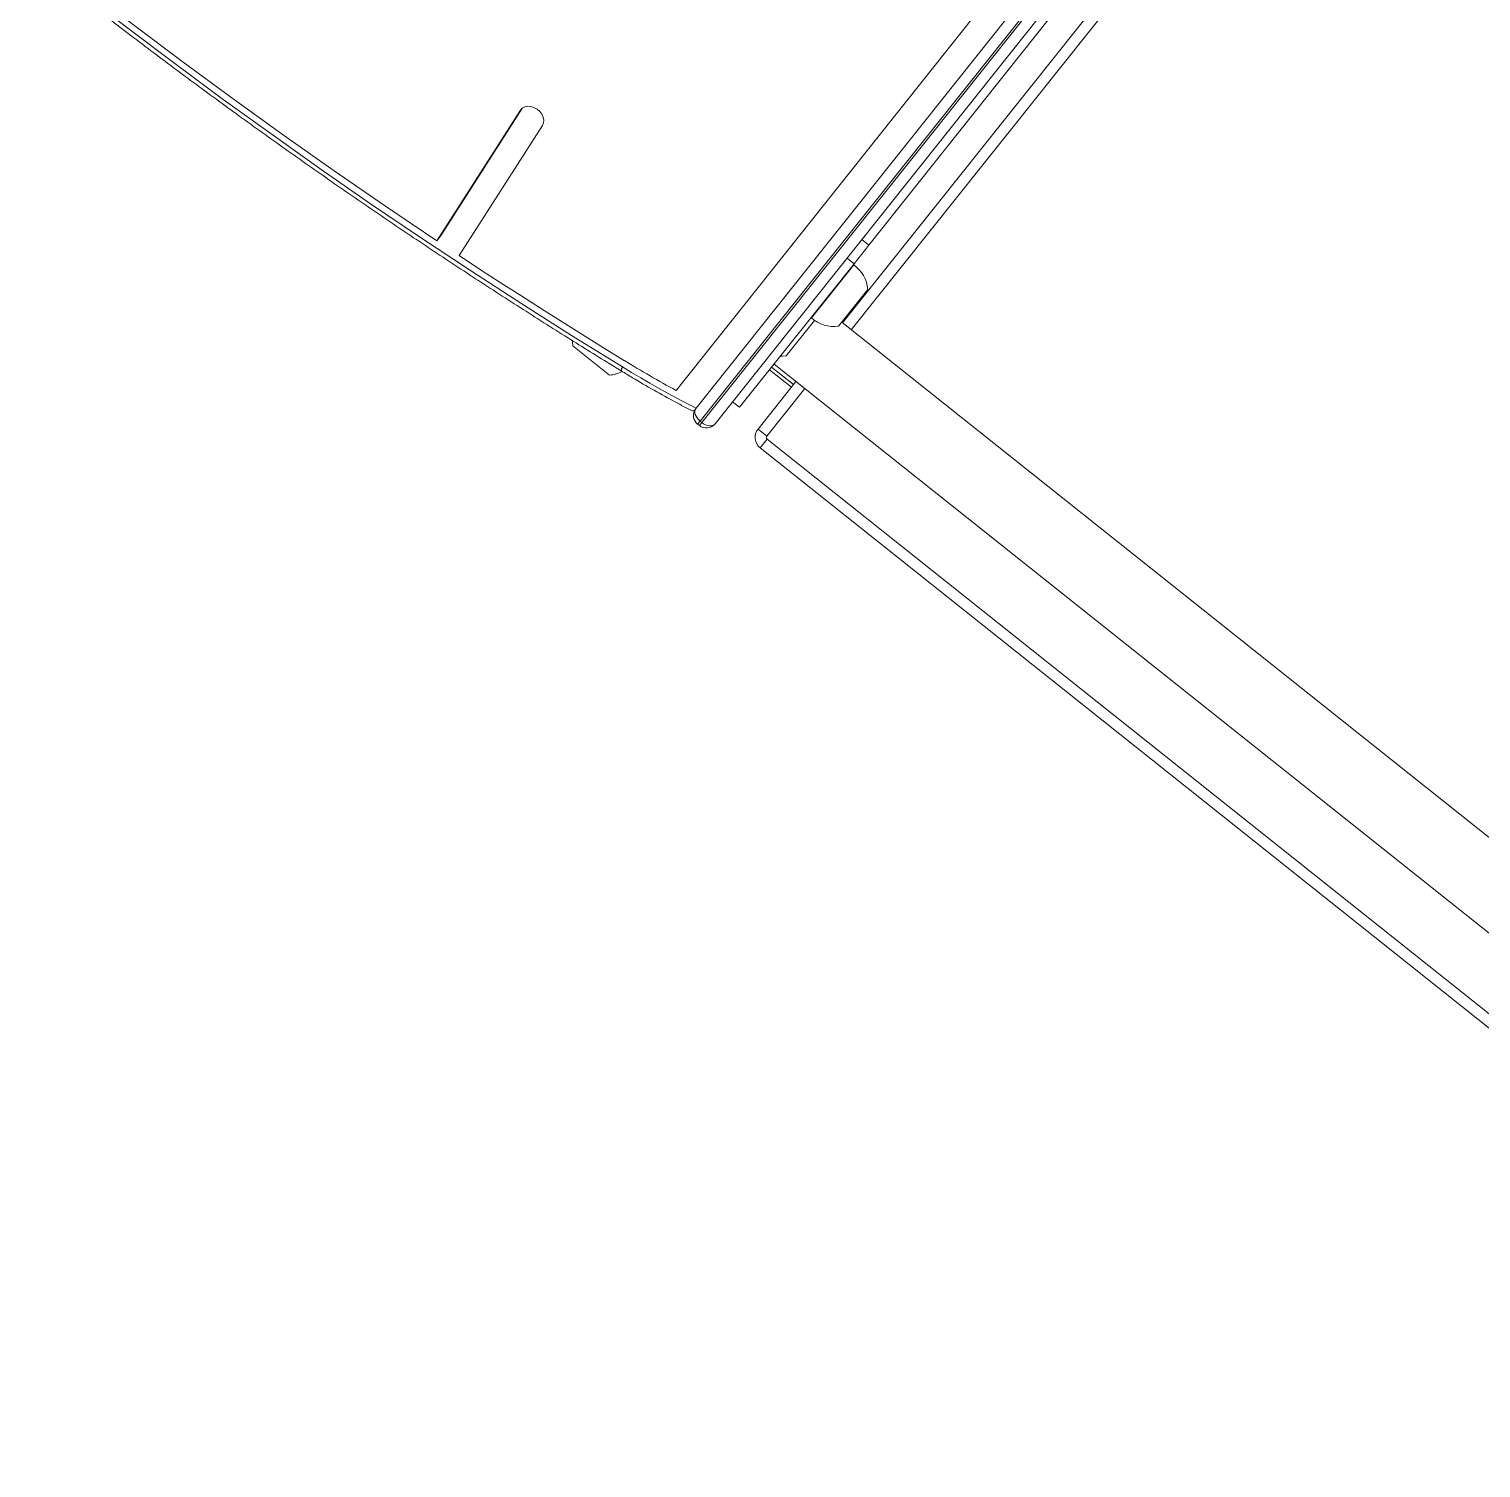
# Model space of a CAD drawing. Header units: millimetres. Extents: x -229914 to 856942, y -268655 to 87212.
# Drawn here: x -135123 to -134473, y 21721 to 22365 of the extents above; entities that cross this region are included whole.
import ezdxf

# ---------------------------------------------------------------- set-up
doc = ezdxf.new("R2010")
doc.units = ezdxf.units.MM

# ---------------------------------------------------------------- blocks, each defined once
blk = doc.blocks.new('Т912NEW')
at = {"color": 7, "linetype": 'Continuous', "lineweight": 15}
for p, q in [((3038.25, 2597.92), (3038.25, 3464.42)), ((3010.75, 2527.19), (3010.75, 3031.17)), ((3021.75, 3031.17), (3021.75, 2527.05)), ((3015.75, 3027.95), (3015.75, 2523.83)), ((3016.75, 2523.83), (3016.75, 3027.95)), ((2998.75, 2527.87), (2998.75, 3019.4)), ((3025.75, 2761.35), (3025.75, 2632.52)), ((3021.75, 2632.52), (3025.75, 2632.52)), ((3025.75, 2632.52), (3025.75, 2621.85)), ((3021.75, 2621.85), (3025.75, 2621.85)), ((3025.75, 2621.85), (3025.75, 2539.68)), ((3025.95, 2621.34), (3025.75, 2621.34)), ((3025.95, 2590.98), (3025.95, 2621.35)), ((3037.75, 2595.67), (3037.75, 2616.67)), ((3038.25, 2601.17), (3037.75, 2601.17)), ((3783.75, 2597.92), (3037.75, 2597.92)), ((3025.75, 2591), (3025.95, 2591)), ((3027.75, 2570.67), (3027.75, 2590.99)), ((2866.14, 2582.68), (2873.31, 2513.56)), ((2866.26, 2584.04), (2873.31, 2516.13)), ((2878.1, 2583.4), (2885.24, 2514.6)), ((3025.75, 2564.42), (3795.75, 2564.42)), ((3038.25, 2561.17), (3025.75, 2561.17)), ((3038.25, 2537.17), (3038.25, 2564.42)), ((3021.75, 2539.68), (3025.75, 2539.68)), ((3038.25, 2537.17), (3043.25, 2537.17)), ((3044.25, 2536.17), (3777.25, 2536.17)), ((3044.25, 2536.17), (3044.25, 2531.17)), ((3777.25, 2531.17), (3044.25, 2531.17)), ((3010.75, 2527.19), (3010.75, 2526.31)), ((3016.75, 2523.83), (3015.75, 2523.83)), ((3015.75, 2522.05), (3016.75, 2522.05)), ((2873.31, 2516.13), (2873.31, 2513.56)), ((2950.25, 2514.67), (2971.25, 2514.67))]:
    blk.add_line(p, q, dxfattribs=at)
at = {"color": 8, "linetype": 'Continuous', "lineweight": 15}
for p, q in [((3043.25, 3464.42), (3043.25, 2597.92)), ((3038.25, 2599.67), (3037.75, 2599.67)), ((2866.14, 2583.4), (2866.14, 2582.68)), ((3038.25, 2562.67), (3025.75, 2562.67)), ((3043.25, 2564.42), (3043.25, 2537.17)), ((3015.75, 2523.83), (3015.75, 2522.05)), ((3016.75, 2522.05), (3016.75, 2523.83))]:
    blk.add_line(p, q, dxfattribs=at)
at = {"color": 7, "linetype": 'Continuous', "lineweight": 15, "flags": 128}
for points in [[(2878.1, 2583.4), (2877.77, 2584.58), (2877.06, 2585.65), (2876.01, 2586.54), (2874.7, 2587.19), (2873.21, 2587.56), (2871.64, 2587.62), (2870.11, 2587.37), (2868.71, 2586.83), (2867.55, 2586.02), (2866.7, 2585.02), (2866.22, 2583.87), (2866.14, 2582.68)], [(3025.75, 2568.91), (3026.56, 2569.54), (3027.75, 2570.67)], [(2651.23, 2501.25), (2678.2, 2501.41), (2705.17, 2501.84), (2732.13, 2502.55), (2759.07, 2503.53), (2786, 2504.78), (2812.9, 2506.31), (2839.77, 2508.1), (2866.61, 2510.17), (2893.41, 2512.52), (2920.17, 2515.13), (2946.88, 2518.01), (2973.53, 2521.17)], [(2885.24, 2514.6), (2896.16, 2515.6), (2907.08, 2516.65), (2917.99, 2517.75), (2928.89, 2518.88), (2939.79, 2520.07), (2950.67, 2521.3), (2961.55, 2522.57), (2972.42, 2523.89)], [(2973.53, 2521.17), (2978.23, 2521.77), (2982.91, 2522.42), (2987.58, 2523.1), (2992.24, 2523.84), (2996.88, 2524.61), (3001.52, 2525.43), (3006.14, 2526.29), (3010.75, 2527.19)], [(3016.75, 2523.83), (3017.72, 2523.9), (3018.66, 2524.08), (3019.53, 2524.38), (3020.28, 2524.77), (3020.91, 2525.26), (3021.37, 2525.82), (3021.65, 2526.42), (3021.75, 2527.05)], [(2948.74, 2516.34), (2949.13, 2515.86), (2950.25, 2514.67)], [(2651.22, 2504.04), (2679.04, 2504.21), (2706.85, 2504.67), (2734.65, 2505.43), (2762.43, 2506.47), (2790.2, 2507.81), (2817.93, 2509.43), (2845.64, 2511.35), (2873.31, 2513.56)]]:
    blk.add_lwpolyline(points, dxfattribs=at)
at = {"color": 8, "linetype": 'Continuous', "lineweight": 15, "flags": 128}
blk.add_lwpolyline([(3010.83, 2526.47), (3010.84, 2526.42), (3011.13, 2525.82), (3011.59, 2525.26), (3012.21, 2524.77), (3012.97, 2524.38), (3013.83, 2524.08), (3014.77, 2523.9), (3015.75, 2523.83)], dxfattribs=at)
at = {"color": 7, "linetype": 'Continuous', "lineweight": 15}
for centre, radius, start, end in [((3026.75, 2606.16), 15.21, 43.67358, 93.0153), ((3026.75, 2606.17), 15.21, 266.9847, 316.32642), ((3044.25, 2537.17), 6, 180, 270), ((3044.25, 2537.17), 1, 180, 270), ((2912.03, 3012.97), 492.79, 277.0392, 280.13547), ((3015.75, 2527.05), 5, 188.89104, 270), ((3016.75, 2527.05), 5, 270, 0), ((2960.75, 2525.67), 15.21, 313.67358, 335.71358)]:
    blk.add_arc(centre, radius, start, end, dxfattribs=at)
at = {"color": 8, "linetype": 'Continuous', "lineweight": 15}
blk.add_arc((2976.27, 2521.15), 2.73, 179.51855, 219.11445, dxfattribs=at)
at = {"color": 7, "linetype": 'Continuous', "lineweight": 15}
for points, knots in [([(2974.15, 2519.42), (2976.1, 2519.67), (2981.74, 2520.39), (2991.03, 2521.76), (3000.95, 2523.41), (3007.17, 2524.63), (3009.76, 2525.13)], [0, 0, 0, 0, 0.162835, 0.471366, 0.779905, 1, 1, 1, 1]), ([(3010.75, 2526.31), (3010.69, 2526.04), (3010.57, 2525.44), (3010.14, 2525.09), (3009.77, 2525.12), (3009.76, 2525.12)], [0, 0, 0, 0, 0.443463, 0.98556, 1, 1, 1, 1]), ([(2651.23, 2499.47), (2655.69, 2499.48), (2668.62, 2499.51), (2690.02, 2499.74), (2715.42, 2500.25), (2740.81, 2501.01), (2766.18, 2502), (2791.54, 2503.24), (2816.88, 2504.72), (2842.19, 2506.44), (2867.47, 2508.4), (2892.71, 2510.6), (2917.92, 2513.05), (2942.64, 2515.68), (2961.38, 2517.85), (2971.72, 2519.12), (2974.15, 2519.42)], [0, 0, 0, 0, 0.041257, 0.119604, 0.197952, 0.276299, 0.354646, 0.432994, 0.511341, 0.589688, 0.668036, 0.746383, 0.824731, 0.903079, 0.977303, 1, 1, 1, 1])]:
    blk.add_open_spline(points, degree=3, knots=knots, dxfattribs=at)

msp = doc.modelspace()

# ---------------------------------------------------------------- block references
at = {"rotation": 321.4676820499667}
msp.add_blockref('Т912NEW', (-138753.82306, 22094.20638), dxfattribs=at)

doc.saveas('drawing.dxf')
